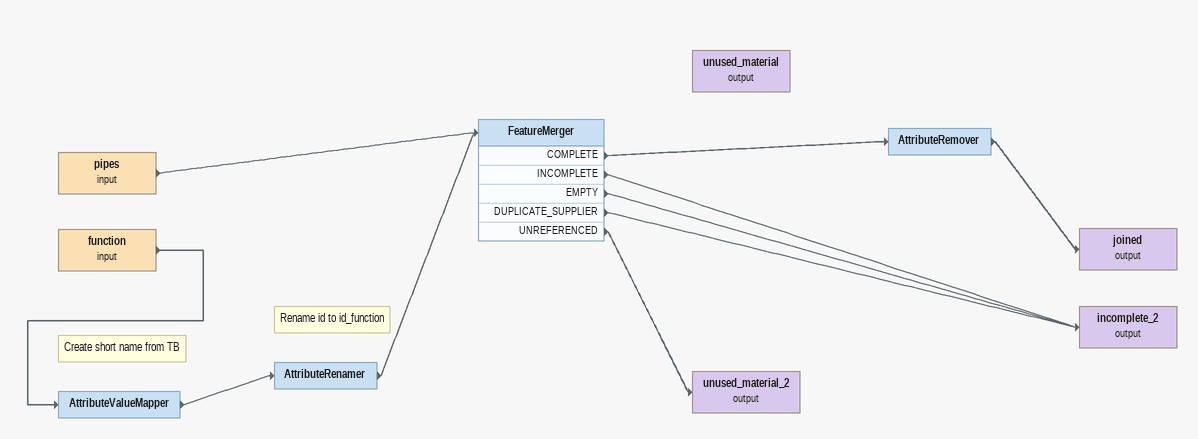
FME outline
pipes (input)
    -> FeatureMerger
function (input)
    -> AttributeValueMapper
Note: Create short name from TB
AttributeValueMapper
    -> AttributeRenamer
Note: Rename id to id_function
AttributeRenamer
    -> FeatureMerger
FeatureMerger
    COMPLETE -> AttributeRemover
    INCOMPLETE -> incomplete_2 (output)
    EMPTY -> incomplete_2 (output)
    DUPLICATE_SUPPLIER -> incomplete_2 (output)
    UNREFERENCED -> unused_material_2 (output)
AttributeRemover
    -> joined (output)
joined (output)
incomplete_2 (output)
unused_material_2 (output)
unused_material (output)
